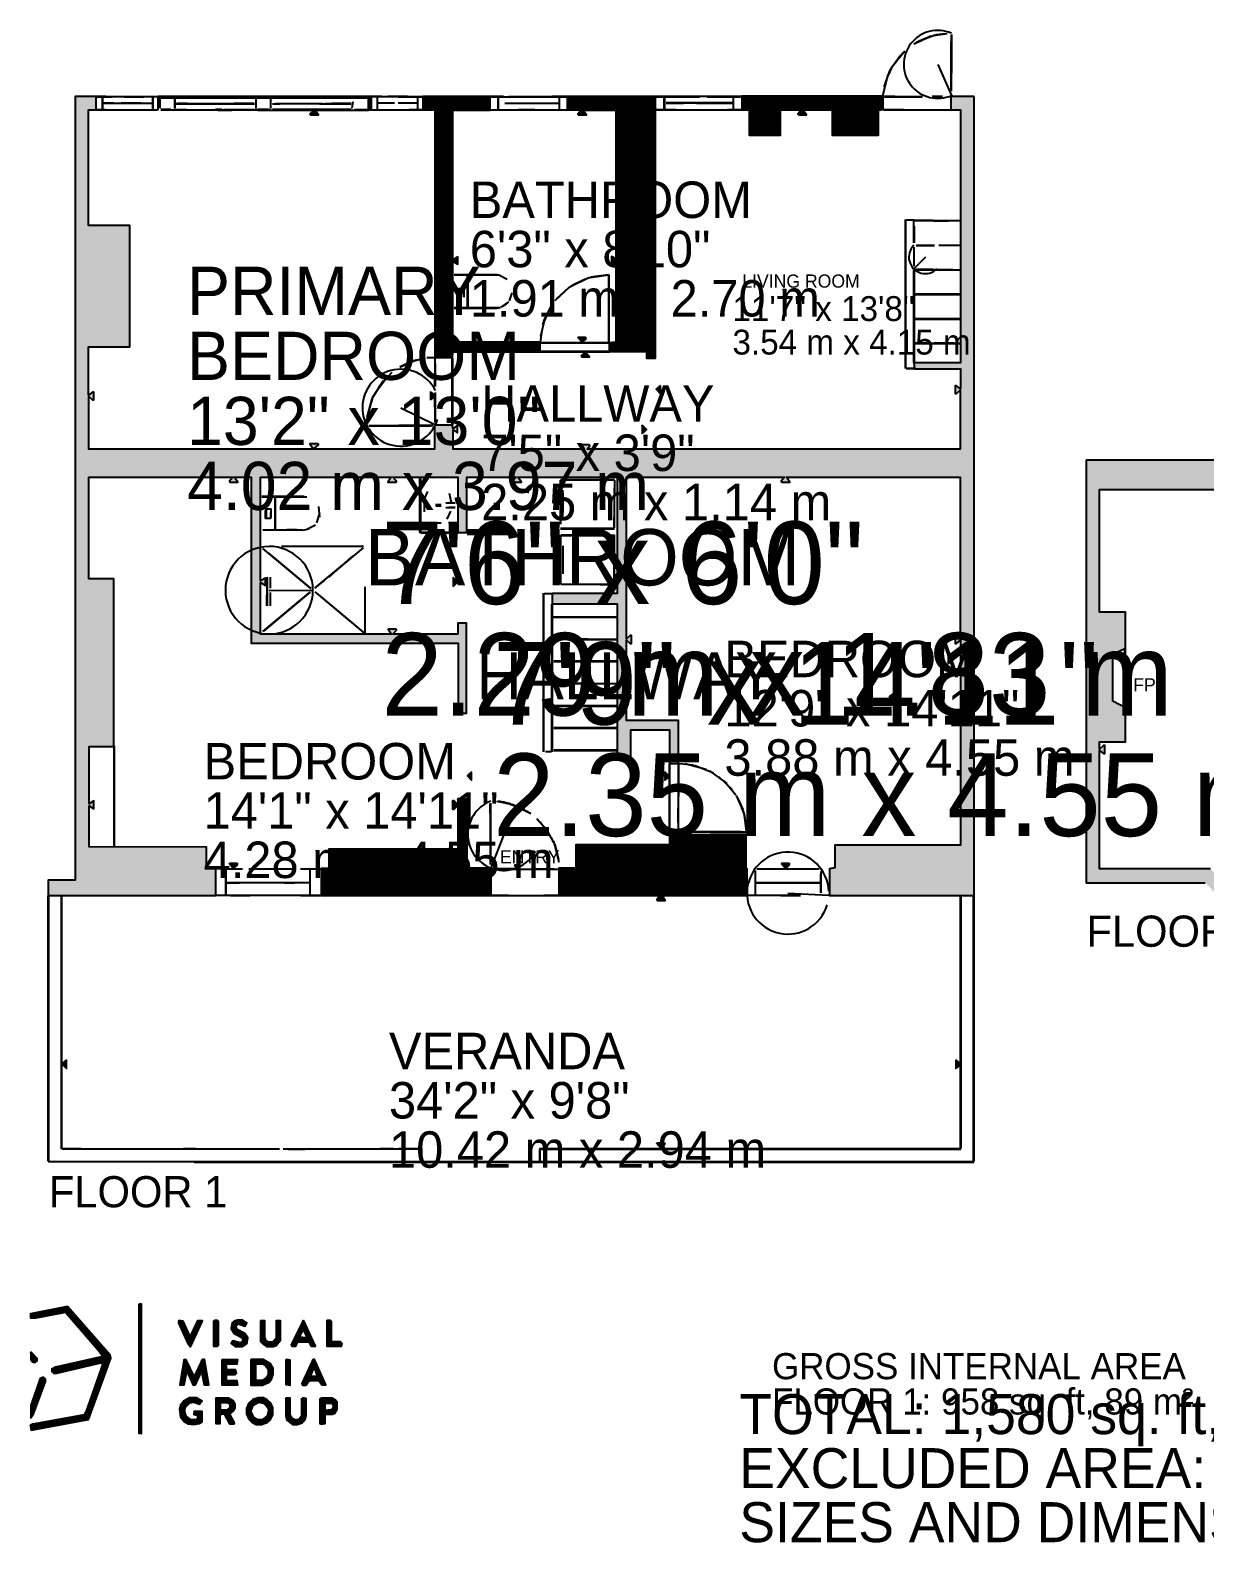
# Model space of a CAD drawing. Header units: feet. Extents: x 5 to 177, y -7 to 101.
# Drawn here: x 5.2 to 88.8, y -6.8 to 101.4 of the extents above; entities that cross this region are included whole.
import ezdxf

# ---------------------------------------------------------------- set-up
doc = ezdxf.new("R2010")
doc.units = ezdxf.units.FT
doc.header["$MEASUREMENT"] = 0
for name, color, linetype in [('A-ANNO', 2, 'CONTINUOUS'), ('A-COLS', 3, 'CONTINUOUS'), ('A-DIMS', 2, 'CONTINUOUS'), ('A-DOOR', 1, 'CONTINUOUS'), ('A-FIXT', 5, 'CONTINUOUS'), ('A-GLAZ', 4, 'CONTINUOUS'), ('A-HATCH', 251, 'CONTINUOUS'), ('A-WALL', 7, 'CONTINUOUS')]:
    doc.layers.add(name, color=color, linetype=linetype)

msp = doc.modelspace()

# ---------------------------------------------------------------- hatches: boundary and pattern name
at = {"layer": 'A-HATCH'}
h = msp.add_hatch(dxfattribs=at)
h.set_pattern_fill('SOLID', color=251)
h.paths.add_polyline_path([(72.425, 96.6875), (70.7625, 96.6875), (70.7625, 95.725), (71.45, 95.725), (71.45, 77.7125), (68.125, 77.7125), (68.175, 77.2875), (71.45, 77.2875), (71.45, 75.85), (71.175, 76.075), (71.075, 76.075), (71.075, 75.525), (71.175, 75.525), (71.4375, 75.75), (71.4375, 71.55), (44.85, 71.55), (45.05, 71.8), (45, 71.8625), (44.45, 71.8625), (44.65, 71.55), (35.3125, 71.55), (35.3125, 72.925), (35.625, 72.725), (35.625, 73.275), (35.325, 73.025), (35.25, 73.2625), (33.9875, 73.2625), (33.9875, 71.55), (25.45, 71.55), (25.425, 71.6), (25.725, 71.875), (25.675, 71.9375), (25.1, 71.9375), (25.375, 71.55), (9.3625, 71.55), (9.3625, 75.3), (9.625, 75.075), (9.725, 75.075), (9.725, 75.625), (9.625, 75.625), (9.35, 75.4), (9.35, 78.8375), (12.275, 78.8375), (12.275, 87.5), (9.35, 87.5), (9.35, 95.725), (9.875, 95.725), (9.875, 96.675), (8.4, 96.675), (8.4, 40.85), (6.475, 40.85), (6.475, 39.775), (18.4, 39.775), (18.4, 41.7), (17.75, 41.7), (17.75, 43.2), (9.375, 43.2375), (9.375, 46.15), (9.725, 45.95), (9.725, 46.5), (9.375, 46.3), (9.375, 50.375), (11.15, 50.375), (11.15, 62.325), (9.3625, 62.325), (9.3625, 69.575), (19.625, 69.575), (19.375, 69.275), (19.425, 69.2125), (19.975, 69.2125), (19.725, 69.575), (20.9375, 69.575), (20.9375, 57.7375), (35.6625, 57.7375), (35.6625, 52.7625), (36.275, 52.7625), (36.275, 59.1625), (35.6375, 59.1625), (35.6375, 58.375), (31.025, 58.375), (31.275, 58.675), (31.225, 58.7375), (30.675, 58.7375), (30.925, 58.3875), (21.6, 58.3875), (21.6, 62.05), (21.95, 61.85), (21.95, 62.375), (21.6, 62.175), (21.6, 69.5625), (30.9, 69.5625), (30.65, 69.2125), (31.225, 69.2125), (31.275, 69.275), (31.025, 69.575), (35.6375, 69.575), (35.6375, 65.6125), (36.2875, 65.6125), (36.2875, 69.575), (39.8, 69.575), (39.55, 69.275), (39.6, 69.2125), (40.175, 69.2125), (39.925, 69.575), (46.9875, 69.575), (46.9875, 61.2875), (42.375, 61.2875), (42.375, 60.5375), (47, 60.5375), (47, 49.6375), (47.9625, 49.6375), (47.9625, 51.575), (50.725, 51.575), (50.725, 49.1625), (51.375, 49.1625), (51.375, 52.225), (47.65, 52.225), (47.65, 57.95), (47.925, 57.725), (48.025, 57.725), (48.025, 58.275), (47.925, 58.275), (47.6625, 58.05), (47.6625, 69.575), (58.925, 69.575), (58.675, 69.275), (58.725, 69.2125), (59.3, 69.2125), (59.05, 69.575), (71.4375, 69.575), (71.4375, 58.05), (71.175, 58.275), (71.075, 58.275), (71.075, 57.725), (71.175, 57.725), (71.45, 57.95), (71.45, 43.3625), (62.5, 43.3625), (62.5, 41.725), (62.1125, 41.675), (62.1125, 39.7625), (72.425, 39.7625)])
h = msp.add_hatch(dxfattribs=at)
h.set_pattern_fill('SOLID', color=251)
h.paths.add_polyline_path([(14.275, 96.6875), (14.325, 96.5875), (29.2625, 96.5875), (29.2625, 95.7375), (29.5, 95.7375), (29.5, 96.6875)])
h = msp.add_hatch(dxfattribs=at)
h.set_pattern_fill('SOLID', color=251)
h.paths.add_polyline_path([(33.15, 96.6875), (33.15, 95.725), (34, 95.725), (34, 78.0875), (35.25, 78.0875), (35.325, 78.5), (41.5, 78.5), (41.5, 79.175), (35.3, 79.175), (35.3, 84.925), (35.65, 84.725), (35.65, 85.25), (35.3, 85.05), (35.3, 95.7125), (37.95, 95.7125), (37.95, 96.6875)])
h = msp.add_hatch(dxfattribs=at)
h.set_pattern_fill('SOLID', color=251)
h.paths.add_polyline_path([(43.425, 96.6875), (43.425, 95.7375), (44.45, 95.7375), (44.2, 95.425), (44.25, 95.3625), (44.8, 95.3625), (44.55, 95.7125), (46.9, 95.7125), (46.9, 85.125), (46.6, 85.275), (46.6, 84.725), (46.9, 84.875), (46.9, 79.175), (46.425, 79.125), (46.425, 78.5125), (49.0875, 78.5125), (49.0875, 78.0375), (49.725, 78.0375), (49.725, 96.6875)])
h = msp.add_hatch(dxfattribs=at)
h.set_pattern_fill('SOLID', color=251)
h.paths.add_polyline_path([(66.025, 96.7), (55.875, 96.7), (55.875, 95.725), (56.4, 95.725), (56.4, 93.9375), (58.6375, 93.9375), (58.6375, 95.725), (60.125, 95.725), (59.875, 95.425), (59.925, 95.3625), (60.475, 95.3625), (60.225, 95.725), (62.3125, 95.725), (62.3125, 93.9375), (65.6, 93.9375), (65.6, 95.7), (65.9375, 95.75), (65.9375, 96.575)])
h = msp.add_hatch(dxfattribs=at)
h.set_pattern_fill('SOLID', color=251)
h.paths.add_polyline_path([(25.1, 95.425), (25.15, 95.3625), (25.725, 95.3625), (25.475, 95.675), (25.475, 95.775), (25.325, 95.75), (25.375, 95.675)])
h = msp.add_hatch(dxfattribs=at)
h.set_pattern_fill('SOLID', color=251)
h.paths.add_polyline_path([(44.2, 79.5125), (44.5, 79.175), (44.8, 79.45), (44.75, 79.5125)])
h = msp.add_hatch(dxfattribs=at)
h.set_pattern_fill('SOLID', color=251)
h.paths.add_polyline_path([(44.425, 78.2), (44.475, 78.1375), (45.05, 78.1375), (44.75, 78.475)])
h = msp.add_hatch(dxfattribs=at)
h.set_pattern_fill('SOLID', color=251)
h.paths.add_polyline_path([(50.075, 76.1), (49.775, 75.825), (50.075, 75.5)])
h = msp.add_hatch(dxfattribs=at)
h.set_pattern_fill('SOLID', color=251)
h.paths.add_polyline_path([(33.7, 75.65), (33.7, 75.075), (34.05, 75.325), (34.05, 75.4)])
h = msp.add_hatch(dxfattribs=at)
h.set_pattern_fill('SOLID', color=251)
h.paths.add_polyline_path([(48.775, 73.275), (48.775, 72.675), (49.075, 72.95)])
h = msp.add_hatch(dxfattribs=at)
h.set_pattern_fill('SOLID', color=251)
h.paths.add_polyline_path([(80.4, 70.775), (80.4, 40.675), (88.875, 40.675), (90.15, 39.3875), (90.775, 39.3875), (90.85, 39.0375), (91.325, 39.0375), (91.325, 39.9875), (90.925, 39.9875), (89.25, 41.6625), (81.35, 41.6625), (81.35, 50.1), (81.625, 49.875), (81.725, 49.875), (81.725, 50.45), (81.625, 50.45), (81.3625, 50.2), (81.3625, 50.7), (83.2, 50.7), (83.2, 53.125), (82.3, 53.6), (82.3, 56.95), (83.2, 57.375), (83.2, 59.9375), (81.35, 59.9375), (81.35, 68.6875), (94.075, 68.6875), (93.825, 68.3375), (94.375, 68.3375), (94.425, 68.4), (94.175, 68.7), (107.2875, 68.7), (107.2875, 67.8625), (107.9375, 67.8625), (107.9375, 69.825), (111.3, 69.825), (111.05, 69.525), (111.1, 69.4625), (111.65, 69.4625), (111.4, 69.825), (115.0875, 69.825), (115.0875, 68.8), (118.225, 68.8), (118.225, 67.0875), (118.8875, 67.0875), (118.8875, 67.4), (124.1625, 67.4), (124.1625, 62.95), (118.8875, 62.95), (118.8875, 63.3), (118.2375, 63.3), (118.2563, 60.9), (118.175, 60.85), (118.2063, 51.0875), (118.875, 51.0875), (118.875, 62.2625), (124.8375, 62.2625), (124.8375, 67.425), (143.3875, 67.425), (143.3875, 41.6625), (134.725, 41.6625), (133, 39.9375), (132.65, 39.9375), (132.65, 38.975), (133.4, 38.975), (135.1, 40.6875), (144.35, 40.6875), (144.35, 68.375), (119.175, 68.375), (119.175, 70.775)])
h = msp.add_hatch(dxfattribs=at)
h.set_pattern_fill('SOLID', color=251)
h.paths.add_polyline_path([(35.325, 62.425), (35.325, 61.8), (35.625, 62.075)])
h = msp.add_hatch(dxfattribs=at)
h.set_pattern_fill('SOLID', color=251)
h.paths.add_polyline_path([(36.625, 48.575), (36.325, 48.3), (36.625, 47.975)])
h = msp.add_hatch(dxfattribs=at)
h.set_pattern_fill('SOLID', color=251)
h.paths.add_polyline_path([(50.4, 48.575), (50.4, 47.975), (50.725, 48.25)])
h = msp.add_hatch(dxfattribs=at)
h.set_pattern_fill('SOLID', color=251)
h.paths.add_polyline_path([(36.3, 46.65), (35.6375, 46.65), (35.6375, 46.25), (35.375, 46.5), (35.275, 46.5), (35.275, 45.925), (35.375, 45.925), (35.6375, 46.175), (35.6375, 43.075), (26.45, 43.075), (26.45, 41.7), (25.9, 41.7), (25.9, 39.775), (38.0125, 39.775), (38.0125, 41.7125), (36.3, 41.7125)])
h = msp.add_hatch(dxfattribs=at)
h.set_pattern_fill('SOLID', color=251)
h.paths.add_polyline_path([(56.175, 44.0875), (51.4, 44.0875), (51.325, 44.325), (50.7125, 44.325), (50.7125, 43.375), (44.05, 43.375), (44.05, 41.7125), (42.8375, 41.7125), (42.8375, 39.775), (50.05, 39.775), (49.825, 39.475), (49.875, 39.4125), (50.425, 39.4125), (50.2, 39.7625), (56.25, 39.7625), (56.25, 41.675), (56.175, 41.725)])
h = msp.add_hatch(dxfattribs=at)
h.set_pattern_fill('SOLID', color=251)
h.paths.add_polyline_path([(19.375, 42.0375), (19.675, 41.7), (19.975, 41.975), (19.925, 42.0375)])
h = msp.add_hatch(dxfattribs=at)
h.set_pattern_fill('SOLID', color=251)
h.paths.add_polyline_path([(39.675, 41.9375), (39.875, 41.7), (40.075, 41.875), (40.025, 41.9375)])
h = msp.add_hatch(dxfattribs=at)
h.set_pattern_fill('SOLID', color=251)
h.paths.add_polyline_path([(58.7, 42.0375), (59, 41.7), (59.3, 41.975), (59.25, 42.0375)])
h = msp.add_hatch(dxfattribs=at)
h.set_pattern_fill('SOLID', color=251)
h.paths.add_polyline_path([(7.775, 28.05), (7.45, 27.775), (7.775, 27.45)])
h = msp.add_hatch(dxfattribs=at)
h.set_pattern_fill('SOLID', color=251)
h.paths.add_polyline_path([(71.125, 28.05), (71.125, 27.45), (71.5, 27.725)])
h = msp.add_hatch(dxfattribs=at)
h.set_pattern_fill('SOLID', color=251)
h.paths.add_polyline_path([(49.825, 22.1125), (50.125, 21.775), (50.425, 22.05), (50.375, 22.1125)])
h = msp.add_hatch(dxfattribs=at)
h.set_pattern_fill('SOLID', color=251)
h.paths.add_polyline_path([(7.85, 10.5), (5.2, 9.975), (5.2, 9.675), (5.6, 9.675), (7.7, 10.075), (10.1, 7.3), (10.35, 6.925), (7, 6.175), (6.725, 6.025), (6.725, 5.85), (6.85, 5.75), (7.075, 5.75), (10.225, 6.475), (10.35, 6.375), (9.175, 3.025), (9.025, 2.775), (5.375, 2.1), (5.2, 2.025), (5.25, 1.675), (9.35, 2.45), (10.925, 6.8), (10.875, 7.025)])
h = msp.add_hatch(dxfattribs=at)
h.set_pattern_fill('SOLID', color=251)
h.paths.add_polyline_path([(13, 10.675), (12.925, 10.625), (12.925, 1.475), (13.125, 1.45), (13.125, 10.65)])
h = msp.add_hatch(dxfattribs=at)
h.set_pattern_fill('SOLID', color=251)
h.paths.add_polyline_path([(15.775, 9.5), (15.75, 9.325), (16.4, 7.9), (16.6, 7.625), (17.45, 9.4625), (17.1, 9.4625), (16.575, 8.35), (16.075, 9.45)])
h = msp.add_hatch(dxfattribs=at)
h.set_pattern_fill('SOLID', color=251)
h.paths.add_polyline_path([(18.325, 9.5), (18.25, 9.45), (18.25, 7.6625), (18.525, 7.6625), (18.6, 7.725), (18.6, 9.425), (18.525, 9.5)])
h = msp.add_hatch(dxfattribs=at)
h.set_pattern_fill('SOLID', color=251)
h.paths.add_polyline_path([(19.95, 9.5125), (19.725, 9.45), (19.575, 9.3), (19.5, 8.9), (19.725, 8.575), (20.3, 8.25), (20.325, 8.05), (20.15, 7.9), (19.625, 8.05), (19.5, 7.85), (19.775, 7.6375), (20.275, 7.6375), (20.625, 7.85), (20.7, 8.25), (20.475, 8.575), (19.925, 8.85), (19.825, 9.1), (20.025, 9.25), (20.475, 9.1), (20.625, 9.325), (20.325, 9.5125)])
h = msp.add_hatch(dxfattribs=at)
h.set_pattern_fill('SOLID', color=251)
h.paths.add_polyline_path([(21.6, 9.475), (21.6, 8), (21.775, 7.8), (22.025, 7.6375), (22.5, 7.6375), (22.7, 7.7), (23.025, 8.1), (23.025, 9.4625), (22.7, 9.4625), (22.7, 8.225), (22.45, 7.95), (22.175, 7.95), (21.975, 8.1), (21.9, 8.3), (21.9, 9.475)])
h = msp.add_hatch(dxfattribs=at)
h.set_pattern_fill('SOLID', color=251)
h.paths.add_polyline_path([(24.65, 9.525), (23.775, 7.75), (23.825, 7.6625), (24.1, 7.6625), (24.25, 7.975), (25.025, 7.975), (25.2, 7.675), (25.5, 7.675)])
h.paths.add_polyline_path([(24.625, 8.825), (24.9, 8.325), (24.85, 8.25), (24.375, 8.3)])
h = msp.add_hatch(dxfattribs=at)
h.set_pattern_fill('SOLID', color=251)
h.paths.add_polyline_path([(26.325, 9.4875), (26.325, 7.675), (27.35, 7.675), (27.4, 7.85), (27.3, 7.9625), (26.65, 7.9625), (26.65, 9.425), (26.575, 9.4875)])
h = msp.add_hatch(dxfattribs=at)
h.set_pattern_fill('SOLID', color=251)
h.paths.add_polyline_path([(5.225, 7.25), (5.225, 6.725), (5.35, 6.55), (5.525, 6.5), (5.675, 6.625), (5.675, 6.775)])
h = msp.add_hatch(dxfattribs=at)
h.set_pattern_fill('SOLID', color=251)
h.paths.add_polyline_path([(16.15, 6.725), (15.85, 4.9), (16.15, 4.9), (16.35, 5.875), (16.8, 4.875), (16.95, 4.9), (17.4, 5.85), (17.575, 4.9125), (17.9, 4.9125), (17.6, 6.725), (17.45, 6.725), (16.875, 5.5), (16.3, 6.7)])
h = msp.add_hatch(dxfattribs=at)
h.set_pattern_fill('SOLID', color=251)
h.paths.add_polyline_path([(18.825, 6.7), (18.825, 4.9), (19.975, 4.9), (19.925, 5.1875), (19.1625, 5.1875), (19.1625, 5.65), (19.775, 5.65), (19.875, 5.75), (19.8, 5.975), (19.1625, 5.975), (19.1625, 6.4125), (19.925, 6.4125), (19.975, 6.7)])
h = msp.add_hatch(dxfattribs=at)
h.set_pattern_fill('SOLID', color=251)
h.paths.add_polyline_path([(20.9, 6.7125), (20.9, 4.8875), (21.725, 4.8875), (22.2, 5.1), (22.375, 5.325), (22.4875, 5.675), (22.4875, 6.075), (22.275, 6.425), (21.775, 6.7125)])
h.paths.add_polyline_path([(21.25, 6.4125), (21.75, 6.4125), (21.9, 6.325), (22.125, 6.025), (22.125, 5.6), (22, 5.375), (21.725, 5.2125), (21.25, 5.2125)])
h = msp.add_hatch(dxfattribs=at)
h.set_pattern_fill('SOLID', color=251)
h.paths.add_polyline_path([(23.475, 6.725), (23.4, 6.675), (23.4, 4.925), (23.7, 4.875), (23.7, 6.675)])
h = msp.add_hatch(dxfattribs=at)
h.set_pattern_fill('SOLID', color=251)
h.paths.add_polyline_path([(25.425, 6.75), (25.325, 6.7), (24.525, 4.975), (24.575, 4.8875), (24.85, 4.8875), (25.05, 5.225), (25.75, 5.225), (25.95, 4.9), (26.25, 4.9)])
h.paths.add_polyline_path([(25.375, 6.05), (25.475, 5.975), (25.625, 5.5125), (25.15, 5.5125)])
h = msp.add_hatch(dxfattribs=at)
h.set_pattern_fill('SOLID', color=251)
h.paths.add_polyline_path([(6.125, 5.45), (5.9, 5.35), (5.225, 3.425), (5.225, 2.55), (5.425, 2.85), (6.275, 5.15), (6.275, 5.325)])
h = msp.add_hatch(dxfattribs=at)
h.set_pattern_fill('SOLID', color=251)
h.paths.add_polyline_path([(16.525, 3.975), (16.15, 3.775), (15.9, 3.45), (15.825, 3.175), (15.9, 2.625), (16.15, 2.3), (16.45, 2.125), (16.825, 2.075), (17.225, 2.15), (17.4375, 2.275), (17.4375, 3), (16.875, 3), (16.85, 2.8), (17.075, 2.75), (17.125, 2.525), (16.95, 2.425), (16.65, 2.425), (16.3, 2.675), (16.175, 3.05), (16.25, 3.325), (16.55, 3.625), (16.875, 3.675), (17.25, 3.525), (17.425, 3.75), (17.025, 3.975)])
h = msp.add_hatch(dxfattribs=at)
h.set_pattern_fill('SOLID', color=251)
h.paths.add_polyline_path([(18.4, 3.9625), (18.4, 2.15), (18.725, 2.15), (18.725, 2.8), (19, 2.85), (19.375, 2.1375), (19.725, 2.1375), (19.75, 2.2), (19.4, 2.825), (19.675, 3.075), (19.775, 3.275), (19.775, 3.525), (19.65, 3.775), (19.3, 3.9625)])
h.paths.add_polyline_path([(18.75, 3.65), (19.225, 3.65), (19.4125, 3.55), (19.4125, 3.275), (19.175, 3.1), (18.75, 3.1)])
h = msp.add_hatch(dxfattribs=at)
h.set_pattern_fill('SOLID', color=251)
h.paths.add_polyline_path([(21.425, 3.9875), (21.05, 3.875), (20.75, 3.6), (20.6, 3.225), (20.6, 2.85), (20.75, 2.475), (20.975, 2.25), (21.275, 2.0875), (21.65, 2.0875), (22.075, 2.225), (22.275, 2.4), (22.475, 2.8), (22.475, 3.275), (22.325, 3.6), (22.075, 3.85), (21.8, 3.9875)])
h.paths.add_polyline_path([(21.475, 3.675), (21.875, 3.575), (22.1, 3.325), (22.175, 3.1), (22.075, 2.7), (21.7, 2.425), (21.4, 2.425), (21.15, 2.55), (20.9, 3), (21.075, 3.45)])
h = msp.add_hatch(dxfattribs=at)
h.set_pattern_fill('SOLID', color=251)
h.paths.add_polyline_path([(23.3875, 3.95), (23.3875, 2.675), (23.475, 2.4), (23.875, 2.0875), (24.2, 2.0875), (24.55, 2.2), (24.75, 2.4), (24.85, 2.7), (24.85, 3.925), (24.6, 3.975), (24.5, 3.9), (24.5, 2.675), (24.35, 2.475), (24.1, 2.4), (23.85, 2.5), (23.7, 2.75), (23.7, 3.95)])
h = msp.add_hatch(dxfattribs=at)
h.set_pattern_fill('SOLID', color=251)
h.paths.add_polyline_path([(26.7, 3.9625), (25.925, 3.9625), (25.825, 3.9), (25.825, 2.15), (25.925, 2.1), (26.1875, 2.15), (26.1875, 2.8125), (26.725, 2.8125), (26.875, 2.9), (27.0625, 3.175), (27.0625, 3.65), (26.925, 3.825)])
h.paths.add_polyline_path([(26.2, 3.6125), (26.675, 3.6125), (26.775, 3.425), (26.75, 3.25), (26.625, 3.125), (26.2, 3.075)])

# ---------------------------------------------------------------- linework, layer by layer
at = {"layer": 'A-ANNO', "color": 2}
for p, q in [((67.525, 77.3), (67.525, 87.925)), ((67.55, 77.3), (67.55, 87.925)), ((41.75, 50), (41.75, 61.3)), ((41.775, 50), (41.775, 61.3)), ((42.35, 50), (42.35, 60.525)), ((42.375, 50), (42.375, 60.525)), ((42.4, 50.025), (42.4, 60.5)), ((6.475, 20.85), (6.475, 39.75)), ((6.5, 20.85), (6.5, 39.75)), ((6.525, 20.85), (6.525, 39.725)), ((7.425, 21.725), (7.425, 39.725)), ((7.45, 21.7), (7.45, 39.725)), ((71.45, 21.775), (71.45, 39.725)), ((71.475, 21.775), (71.475, 39.725)), ((71.5, 21.775), (71.5, 39.7)), ((72.375, 20.85), (72.375, 39.7)), ((72.4, 20.85), (72.4, 39.725)), ((72.425, 20.85), (72.425, 39.725)), ((41.45, 21.725), (71.475, 21.725)), ((41.45, 21.7), (71.45, 21.7)), ((41.475, 21.75), (71.5, 21.75)), ((6.475, 20.825), (72.425, 20.825)), ((16.875, 20.8), (72.425, 20.8)), ((16.875, 20.775), (72.4, 20.775))]:
    msp.add_line(p, q, dxfattribs=at)
at = {"layer": 'A-COLS', "color": 3}
for points in [[(20.9, 6.7125), (20.9, 4.8875), (21.725, 4.8875), (22.2, 5.1), (22.375, 5.325), (22.4875, 5.675), (22.4875, 6.075), (22.275, 6.425), (21.775, 6.7125)], [(21.25, 6.4125), (21.75, 6.4125), (21.9, 6.325), (22.125, 6.025), (22.125, 5.6), (22, 5.375), (21.725, 5.2125), (21.25, 5.2125)], [(18.4, 3.9625), (18.4, 2.15), (18.725, 2.15), (18.725, 2.8), (19, 2.85), (19.375, 2.1375), (19.725, 2.1375), (19.75, 2.2), (19.4, 2.825), (19.675, 3.075), (19.775, 3.275), (19.775, 3.525), (19.65, 3.775), (19.3, 3.9625)], [(18.75, 3.65), (19.225, 3.65), (19.4125, 3.55), (19.4125, 3.275), (19.175, 3.1), (18.75, 3.1)], [(21.425, 3.9875), (21.05, 3.875), (20.75, 3.6), (20.6, 3.225), (20.6, 2.85), (20.75, 2.475), (20.975, 2.25), (21.275, 2.0875), (21.65, 2.0875), (22.075, 2.225), (22.275, 2.4), (22.475, 2.8), (22.475, 3.275), (22.325, 3.6), (22.075, 3.85), (21.8, 3.9875)], [(21.475, 3.675), (21.875, 3.575), (22.1, 3.325), (22.175, 3.1), (22.075, 2.7), (21.7, 2.425), (21.4, 2.425), (21.15, 2.55), (20.9, 3), (21.075, 3.45)]]:
    msp.add_lwpolyline(points, close=True, dxfattribs=at)
at = {"layer": 'A-DOOR', "color": 1}
for p, q in [((69.8286, 98.9681), (70.8, 96.75)), ((68.9481, 85.2394), (68.125, 84.4)), ((31.5933, 74.5133), (34.05, 73.3)), ((22.2076, 61.5125), (25.325, 61.5)), ((38.9148, 44.1099), (38, 41.725)), ((59.1617, 39.9386), (62.0762, 39.7985))]:
    msp.add_line(p, q, dxfattribs=at)
for centre, radius, start, end in [((69.8286, 98.9681), 2.4215, 66.348846, 294.298553), ((68.9481, 85.2394), 1.1756, 134.439682, 314.69873), ((31.5933, 74.5133), 2.74, 26.283831, 342.07373), ((22.2076, 61.5125), 3.1174, 0.229741, 359.76651), ((38.9148, 44.1099), 2.5543, 110.986778, 332.23053), ((59.1617, 39.9386), 2.9179, 2.752309, 343.078186)]:
    msp.add_arc(centre, radius, start, end, dxfattribs=at)
at = {"layer": 'A-FIXT', "color": 5}
for p, q in [((68.125, 100.425), (68.725, 100.7)), ((68.35, 100.575), (69.3, 100.975)), ((69.25, 100.975), (70.5, 101.175)), ((69.725, 101.1), (70.375, 101.175)), ((66.5, 98.675), (67.35, 99.8)), ((66.55, 98.775), (67.175, 99.625)), ((67.1, 99.45), (67.475, 99.925)), ((66.025, 97.375), (66.475, 98.625)), ((66.375, 98.3), (66.6, 98.85)), ((9.85, 96.7), (10.575, 96.7)), ((9.9, 96.65), (10.975, 96.65)), ((10.325, 95.775), (10.325, 96.625)), ((10.35, 95.775), (10.35, 96.625)), ((11.875, 96.65), (13.275, 96.65)), ((13.925, 95.775), (13.925, 96.7)), ((13.95, 95.775), (13.95, 96.7)), ((14.2875, 96.7), (14.2875, 95.7)), ((14.3, 96.7), (14.3, 96)), ((14.325, 96.55), (14.325, 96.05)), ((14.375, 95.85), (14.375, 96.55)), ((14.4125, 95.85), (14.4125, 96.55)), ((14.4125, 96.55), (14.4125, 95.85)), ((15.4875, 95.825), (15.4875, 96.55)), ((15.5125, 95.825), (15.5125, 96.55)), ((21.2875, 95.825), (21.2875, 96.55)), ((22.325, 95.825), (22.325, 96.55)), ((29.5, 96.7), (30.225, 96.7)), ((29.9, 96.675), (29.9, 95.725)), ((30.175, 96.675), (30.9, 96.675)), ((30.65, 96.7), (32.05, 96.7)), ((31.4, 96.65), (32.35, 96.65)), ((32.35, 96.675), (33.1, 96.675)), ((32.375, 96.65), (33.1, 96.65)), ((32.775, 96.625), (32.775, 95.775)), ((37.95, 96.7), (38.9, 96.7)), ((38.5125, 96.675), (38.5125, 95.725)), ((38.5125, 95.75), (38.5125, 96.675)), ((42.375, 96.7), (43.425, 96.7)), ((42.8875, 95.725), (42.8875, 96.625)), ((49.775, 96.65), (50.875, 96.65)), ((50.35, 95.775), (50.35, 96.625)), ((50.375, 95.775), (50.375, 96.625)), ((50.4, 95.775), (50.4, 96.625)), ((53.4, 96.6625), (54.8, 96.6625)), ((54.375, 96.6625), (55.775, 96.6625)), ((55.2625, 96.65), (55.2625, 95.775)), ((66.05, 96.7), (66.775, 96.7)), ((66.05, 96.65), (66.5, 96.65)), ((69.425, 96.7), (70.175, 96.7)), ((69.6, 96.675), (70.025, 96.675)), ((9.9, 95.75), (10.55, 95.75)), ((10.325, 96.225), (11.15, 96.225)), ((11.675, 96.225), (13.075, 96.225)), ((13.075, 95.7375), (14, 95.7375)), ((14.5, 95.775), (15.2, 95.775)), ((14.5, 95.7375), (15.4, 95.7375)), ((15.6, 95.7625), (16.325, 95.7625)), ((15.675, 96.2), (16.375, 96.2)), ((18.375, 95.775), (18.825, 95.775)), ((18.55, 95.7125), (19, 95.7125)), ((18.775, 95.7125), (19.55, 95.7125)), ((18.975, 95.7625), (19.425, 95.7625)), ((19.45, 95.7625), (20.85, 95.7625)), ((19.725, 96.2), (20.625, 96.2)), ((20.35, 95.725), (21.175, 95.725)), ((20.65, 96.2), (21.1, 96.2)), ((21.375, 95.775), (22.125, 95.775)), ((21.675, 95.75), (22.25, 95.75)), ((22.45, 96.1625), (22.975, 96.1625)), ((23, 96.175), (23.675, 96.175)), ((24.35, 96.175), (25.75, 96.175)), ((24.55, 95.725), (25.25, 95.725)), ((24.95, 96.175), (26, 96.175)), ((26.175, 96.175), (27.575, 96.175)), ((26.65, 96.2), (27.475, 96.2)), ((27.5, 96.2), (28.05, 96.2)), ((28.125, 95.85), (28.2, 96.3)), ((28.275, 95.75), (29.15, 95.75)), ((28.45, 95.75), (29.225, 95.75)), ((29.875, 96.225), (31.125, 96.225)), ((29.95, 95.7375), (31.35, 95.7375)), ((31.4, 96.225), (32.8, 96.225)), ((32.025, 95.725), (33.15, 95.725)), ((32.175, 95.75), (33.1, 95.75)), ((38, 95.7375), (39.2, 95.7375)), ((39, 96.2125), (39.925, 96.2125)), ((39.475, 96.2), (40.575, 96.2)), ((39.95, 95.75), (41.125, 95.75)), ((41.425, 95.725), (42.825, 95.725)), ((42.7, 95.7375), (43.425, 95.7375)), ((49.775, 95.75), (51.175, 95.75)), ((50.475, 96.2), (51.725, 96.2)), ((52.65, 96.2), (54.025, 96.2)), ((54.05, 96.2), (55.275, 96.2)), ((54.85, 95.75), (55.825, 95.75)), ((65.95, 95.75), (66.775, 95.75)), ((66.8, 95.75), (67.425, 95.75)), ((69, 95.725), (69.85, 95.725)), ((69.875, 95.725), (70.825, 95.725)), ((67.575, 87.9), (68.175, 87.9)), ((68.125, 87.8625), (69.5, 87.8625)), ((69.525, 87.825), (70.6, 87.825)), ((70.95, 87.85), (71.425, 87.85)), ((68.125, 86.75), (68.125, 87.475)), ((68.1625, 86.275), (68.1625, 87.45)), ((68.15, 84.6), (68.15, 85.95)), ((68.3, 86.075), (69.6, 86.075)), ((68.325, 86.1), (69.575, 86.1)), ((70.425, 86.0875), (70.975, 86.0875)), ((71, 86.1), (71.425, 86.1)), ((38.625, 83.95), (39.15, 83.675)), ((43.7, 83.175), (44.575, 83.625)), ((43.8, 83.25), (44.725, 83.7)), ((44.925, 83.775), (46.375, 83.975)), ((45.1, 83.825), (46.375, 84)), ((68.275, 84.375), (69.475, 84.375)), ((69.5, 84.35), (70.725, 84.35)), ((35.7375, 83.05), (35.7375, 82.375)), ((35.7625, 83.05), (35.7625, 82.375)), ((36.05, 83.05), (36.05, 82.375)), ((36.075, 83.05), (36.075, 82.375)), ((39.325, 82.125), (39.525, 82.7)), ((42.575, 82.15), (43.65, 83.15)), ((42.7, 82.3), (43.55, 83.075)), ((38.725, 81.675), (39.275, 82.05)), ((38.825, 81.7), (39.2, 81.975)), ((41.775, 80.675), (42.325, 81.8)), ((41.55, 79.6), (41.875, 80.925)), ((41.7, 80.425), (41.9, 80.85)), ((41.525, 79.175), (41.65, 80)), ((68.25, 79.125), (69.05, 79.125)), ((69.575, 79.125), (70.975, 79.125)), ((31.525, 77.4), (32.725, 77.95)), ((32.075, 77.725), (33.325, 78.075)), ((33.45, 78.1), (33.95, 78.1)), ((34.025, 77.075), (34.025, 78.075)), ((30.025, 76.025), (30.975, 77.05)), ((31.55, 77.45), (32.525, 77.9)), ((34.05, 77.225), (34.05, 77.65)), ((34.05, 76.025), (34.05, 77.2)), ((67.575, 77.3375), (68.1, 77.3375)), ((67.575, 77.3125), (68.15, 77.3125)), ((29.575, 75.225), (30.35, 76.45)), ((29.75, 75.575), (30.625, 76.725)), ((34, 76.1), (34, 76.525)), ((29.2, 73.85), (29.55, 75.15)), ((29.5, 74.875), (29.625, 75.325)), ((34, 74.525), (34, 75.225)), ((34, 74.5), (34, 73.475)), ((46.8, 69.35), (46.8, 68.175)), ((33.3, 68.075), (33.5, 68.55)), ((35.025, 68.425), (35.175, 67.75)), ((42.9875, 67.175), (42.9875, 68.65)), ((43.15, 67.05), (43.15, 68.45)), ((21.925, 67.3), (22.325, 67.3)), ((21.925, 67.2), (21.925, 66.625)), ((21.9625, 67.325), (21.9625, 66.625)), ((21.9875, 67.325), (21.9875, 66.625)), ((22.325, 67.325), (22.325, 66.675)), ((25.725, 67.475), (25.8, 66.725)), ((33.275, 67.1), (33.275, 68.075)), ((34.05, 67.625), (34.45, 67.625)), ((34.05, 67.5625), (34.45, 67.5625)), ((34.075, 67.5125), (34.45, 67.5125)), ((34.8, 67.725), (35.275, 67.775)), ((34.8, 67.725), (35.45, 67.725)), ((34.8, 67.4), (35.45, 67.4)), ((34.875, 66.575), (35.15, 67.15)), ((35, 67.425), (35.45, 67.425)), ((21.925, 66.65), (22.325, 66.65)), ((22.3, 67.025), (22.3, 66.625)), ((24.85, 65.825), (25.5, 66.175)), ((25.6, 66.3), (25.825, 67.025)), ((34, 66.3), (34.45, 66.3)), ((46.775, 65.95), (46.775, 66.7)), ((22.725, 65.8125), (23.425, 65.8125)), ((23.475, 65.825), (24.175, 65.825)), ((24.6, 65.8), (25.05, 65.875)), ((43, 65.45), (44.35, 65.45)), ((22.075, 61.175), (22.075, 62.45)), ((22.3, 61.65), (22.3, 62.45)), ((25.45, 61.65), (26.15, 62.2)), ((43, 61.95), (44.25, 61.95)), ((43.9, 61.9375), (44.6, 61.9375)), ((45.775, 61.925), (46.75, 61.925)), ((22.05, 60.4), (22.05, 61.15)), ((22.3, 60.4), (22.3, 61.35)), ((41.8, 61.2875), (42.375, 61.2875)), ((46, 58.025), (46.925, 58.025)), ((45.775, 56.425), (46.925, 56.425)), ((41.9, 50.0125), (42.325, 50.0125)), ((51.4, 49.175), (52.425, 49.075)), ((52.5, 49.05), (53.85, 48.5)), ((54.225, 48.25), (55.175, 47.325)), ((54.6, 47.95), (55.45, 46.925)), ((51.375, 46.025), (51.375, 46.725)), ((55.475, 46.9), (56, 45.725)), ((55.6, 46.675), (55.95, 45.9)), ((37.95, 45.6), (37.95, 46.325)), ((38.4, 46.475), (39.575, 46.25)), ((38.525, 46.5), (39.4, 46.325)), ((39.55, 46.275), (40.85, 45.6)), ((39.8, 46.175), (40.825, 45.625)), ((51.35, 44.975), (51.35, 46)), ((55.775, 46.2), (56.075, 45.475)), ((56.025, 45.65), (56.175, 44.325)), ((41.275, 45.25), (42.075, 44.325)), ((41.925, 44.55), (42.6, 43.275)), ((56.075, 45.45), (56.2, 44.325)), ((42.6, 43.25), (42.825, 42.325)), ((18.9, 41.675), (20.3, 41.675)), ((20.75, 41.675), (22.075, 41.675)), ((22.1, 41.675), (23.5, 41.675)), ((23.525, 41.675), (24.025, 41.675)), ((24.45, 41.675), (25, 41.675)), ((25.025, 41.675), (25.875, 41.675)), ((41.075, 41.675), (42.475, 41.675)), ((61.5125, 39.95), (61.5125, 41.3)), ((19.175, 40.675), (20.1, 40.675)), ((23.3, 40.675), (24, 40.675)), ((19.45, 39.775), (20.85, 39.775)), ((24.475, 39.775), (25.875, 39.775)), ((38.025, 39.8), (39.25, 39.8)), ((41.775, 39.8), (42.825, 39.8)), ((56.35, 39.8), (57.1, 39.8)), ((57.125, 39.7875), (58.525, 39.7875)), ((58.65, 39.775), (60.05, 39.775)), ((59, 39.8), (59.875, 39.8)), ((7.475, 21.7375), (8.825, 21.7375)), ((11.875, 21.725), (12.675, 21.725)), ((14.55, 21.725), (15.525, 21.725)), ((16.1, 21.75), (16.95, 21.75)), ((17.9, 21.725), (18.975, 21.725)), ((23.575, 21.7), (24.775, 21.7)), ((30.125, 21.75), (31.05, 21.75)), ((31.55, 21.725), (32.65, 21.725)), ((33.0375, 21.75), (33.0375, 20.85)), ((33.075, 20.85), (33.075, 21.75)), ((41.4625, 21.675), (41.4625, 20.85)), ((41.4875, 21.675), (41.4875, 20.85))]:
    msp.add_line(p, q, dxfattribs=at)
at = {"layer": 'A-GLAZ', "color": 4}
for p, q in [((68.275, 100.525), (69.7, 101.1)), ((70.8, 97.05), (70.8, 101.075)), ((70.825, 98.35), (70.825, 101.1)), ((70.775, 97.1), (70.775, 100.6)), ((65.925, 96.75), (66.3, 98.25)), ((9.9, 96.675), (14.25, 96.675)), ((29.55, 96.675), (33.15, 96.675)), ((38, 96.65), (43.375, 96.65)), ((39.275, 96.6875), (42.075, 96.6875)), ((40.675, 96.6875), (43.375, 96.6875)), ((49.725, 96.7), (55.875, 96.7)), ((50.025, 96.6625), (52.85, 96.6625)), ((66.05, 96.6625), (68.7, 96.6625)), ((66.8, 96.6875), (68.75, 96.6875)), ((9.85, 95.7375), (11.975, 95.7375)), ((10.325, 96.2), (13.95, 96.2)), ((11.975, 95.7375), (14.25, 95.7375)), ((14.5, 95.725), (16.15, 95.725)), ((15.475, 96.175), (21.175, 96.175)), ((15.475, 96.15), (21.175, 96.15)), ((15.6, 95.7375), (18.075, 95.7375)), ((15.6, 95.7375), (17.75, 95.7375)), ((16.35, 95.7375), (22.05, 95.7375)), ((19.35, 95.75), (21.175, 95.75)), ((21.375, 95.7125), (23.8, 95.7125)), ((22.45, 95.775), (28.05, 95.775)), ((22.45, 95.75), (25.3, 95.75)), ((22.65, 96.175), (24.75, 96.175)), ((22.7, 95.7125), (25.3, 95.7125)), ((23.45, 96.175), (25.55, 96.175)), ((25.55, 95.7), (29.275, 95.7)), ((25.75, 95.7375), (28.05, 95.7375)), ((25.825, 96.1625), (28.05, 96.1625)), ((29.55, 95.7375), (32, 95.7375)), ((37.95, 95.7375), (39.925, 95.7375)), ((39.725, 95.7375), (42.55, 95.7375)), ((40.425, 96.2125), (42.9, 96.2125)), ((49.775, 95.725), (55.875, 95.725)), ((50.475, 96.25), (55.275, 96.25)), ((50.475, 96.225), (55.275, 96.225)), ((66.025, 95.7375), (68.85, 95.7375)), ((67.575, 95.7375), (70.4, 95.7375)), ((68.125, 87.8375), (70.925, 87.8375)), ((68.1375, 86.25), (68.1375, 87.925)), ((69.9, 86.0875), (71.425, 86.0875)), ((35.375, 84), (38.45, 84)), ((35.375, 83.975), (38.625, 83.975)), ((36.325, 81.675), (36.325, 83.925)), ((36.35, 81.6), (36.35, 83.95)), ((36.375, 81.675), (36.375, 83.95)), ((43.575, 83.1), (45.025, 83.8)), ((46.4, 79.1), (46.4, 84)), ((46.425, 79.175), (46.425, 83.975)), ((68.125, 77.725), (68.125, 84.275)), ((68.15, 77.725), (68.15, 84.3)), ((68.175, 77.75), (68.175, 84.275)), ((68.25, 84.3625), (70.9, 84.3625)), ((68.25, 84.325), (71.375, 84.325)), ((68.25, 82.625), (71.375, 82.625)), ((68.25, 82.6), (71.375, 82.6)), ((68.25, 82.575), (71.375, 82.575)), ((35.375, 81.65), (38.675, 81.65)), ((35.375, 81.625), (38.6, 81.625)), ((35.375, 81.6), (38.425, 81.6)), ((41.725, 80.5), (42.425, 81.95)), ((68.25, 80.875), (71.375, 80.875)), ((68.25, 80.85), (71.375, 80.85)), ((68.25, 80.825), (71.375, 80.825)), ((41.575, 79.15), (46.45, 79.15)), ((41.575, 79.125), (46.4, 79.125)), ((68.25, 79.1), (71.375, 79.1)), ((68.25, 79.075), (71.375, 79.075)), ((34, 78.125), (34, 76.05)), ((35.25, 73.3), (35.25, 78.05)), ((35.275, 73.275), (35.275, 78.075)), ((35.3, 73.275), (35.3, 78.075)), ((41.525, 78.5), (46.45, 78.5)), ((41.575, 78.55), (46.4, 78.55)), ((41.575, 78.525), (46.4, 78.525)), ((29.175, 73.6), (29.55, 75.125)), ((34.025, 75.6), (34.025, 73.45)), ((34.0375, 73.45), (34.0375, 75.25)), ((29.3, 73.25), (33.875, 73.25)), ((29.325, 73.225), (33.675, 73.225)), ((31.45, 73.275), (33.825, 73.275)), ((32.95, 65.65), (32.95, 69.525)), ((32.975, 65.6), (32.975, 69.525)), ((33, 65.6), (33, 69.525)), ((42.95, 69.4), (46.8, 69.4)), ((42.95, 69.375), (46.8, 69.375)), ((42.95, 66.675), (42.95, 69.35)), ((21.675, 68.2), (24.7, 68.2)), ((22.65, 65.8), (22.65, 68.2)), ((42.95, 68.35), (42.95, 66.225)), ((43.125, 66.675), (43.125, 68.65)), ((46.7875, 68.775), (46.7875, 65.95)), ((21.675, 68.175), (24.9, 68.175)), ((22.625, 65.8), (22.625, 68.15)), ((21.75, 65.8125), (24.575, 65.8125)), ((32.95, 65.625), (35.625, 65.625)), ((33.025, 65.65), (35.625, 65.65)), ((33.025, 65.6), (35.675, 65.6)), ((42.95, 65.925), (46.8, 65.925)), ((42.95, 65.9), (46.8, 65.9)), ((42.95, 65.875), (46.8, 65.875)), ((42.95, 61.925), (42.95, 65.45)), ((42.975, 61.925), (42.975, 65.45)), ((43, 65.425), (45.875, 65.425)), ((43, 65.4), (46.75, 65.4)), ((44.475, 65.4375), (46.8, 65.4375)), ((46.775, 61.925), (46.775, 65.45)), ((46.8, 61.925), (46.8, 65.45)), ((21.725, 64.475), (25.15, 61.625)), ((22.15, 64.15), (25.175, 61.625)), ((23.075, 64.65), (28.925, 64.65)), ((26.45, 62.45), (28.2, 63.95)), ((27.2, 63.075), (28.925, 64.525)), ((42.925, 62.7), (42.925, 64.675)), ((43.15, 62.675), (43.15, 64.675)), ((25.475, 61.675), (27.45, 63.325)), ((22.0625, 62.425), (22.0625, 60.4)), ((29.05, 58.425), (29.05, 61.75)), ((44.2, 61.9375), (46.8, 61.9375)), ((21.75, 58.575), (25.05, 61.325)), ((21.825, 58.6), (25.15, 61.375)), ((25.45, 61.4), (28.95, 58.475)), ((25.675, 61.225), (29.025, 58.425)), ((42.425, 59.625), (46.975, 59.625)), ((42.425, 59.6), (46.975, 59.6)), ((42.475, 58.0375), (44.875, 58.0375)), ((42.475, 58.0375), (44.55, 58.0375)), ((43.15, 58.025), (46.925, 58.025)), ((44.575, 58), (46.925, 58)), ((42.475, 56.475), (46.925, 56.475)), ((42.475, 56.45), (46.925, 56.45)), ((42.475, 56.425), (45.75, 56.425)), ((83.15, 54.225), (83.15, 57.325)), ((83.175, 53.175), (83.175, 57.35)), ((83.2, 53.175), (83.2, 57.35)), ((42.475, 54.8875), (45.025, 54.8875)), ((42.85, 54.875), (46.925, 54.875)), ((44.275, 54.8625), (46.925, 54.8625)), ((42.475, 53.3), (46.925, 53.3)), ((42.475, 53.275), (46.925, 53.275)), ((42.475, 53.25), (46.925, 53.25)), ((42.475, 51.725), (46.925, 51.725)), ((42.475, 51.7), (46.925, 51.7)), ((42.475, 51.675), (46.925, 51.675)), ((11.175, 43.25), (11.175, 50.425)), ((11.2, 43.25), (11.2, 50.425)), ((42.475, 50.15), (46.925, 50.15)), ((42.475, 50.125), (46.925, 50.125)), ((42.475, 50.1), (46.925, 50.1)), ((50.725, 44.325), (50.725, 49.15)), ((50.75, 44.35), (50.75, 49.125)), ((51.3625, 49.15), (51.3625, 46.825)), ((51.3625, 47.05), (51.3625, 49.15)), ((51.825, 49.175), (53.325, 48.775)), ((51.35, 48.475), (51.35, 44.35)), ((53.575, 48.65), (54.8, 47.75)), ((51.3375, 46.6), (51.3375, 44.35)), ((37.975, 41.975), (37.975, 46.325)), ((38, 42.025), (38, 46.35)), ((38.875, 46.45), (40.4, 45.9)), ((41.525, 45), (42.4, 43.75)), ((42.45, 43.65), (42.85, 42.15)), ((51.35, 44.325), (55.85, 44.325)), ((51.4, 44.3), (56.2, 44.3)), ((53.625, 44.275), (56.175, 44.275)), ((19.125, 39.775), (19.125, 41.675)), ((19.15, 39.775), (19.15, 41.675)), ((25.125, 39.775), (25.125, 41.65)), ((38.075, 41.65), (42.8, 41.65)), ((38.375, 41.6875), (39.9, 41.6875)), ((56.85, 39.8), (56.85, 41.55)), ((56.95, 41.675), (61.375, 41.675)), ((61.5125, 41.475), (61.5125, 39.95)), ((19.125, 40.6875), (21.525, 40.6875)), ((20.45, 40.6875), (23.275, 40.6875)), ((22.85, 40.6875), (25.125, 40.6875)), ((56.85, 40.7), (61.525, 40.7)), ((56.85, 40.675), (61.525, 40.675)), ((18.425, 39.8), (25.875, 39.8)), ((38.025, 39.775), (42.825, 39.775)), ((56.35, 39.7875), (58.975, 39.7875)), ((7.475, 21.725), (11.175, 21.725)), ((9.025, 21.725), (13.275, 21.725)), ((11.275, 21.725), (15.55, 21.725)), ((14.1, 21.725), (18.375, 21.725)), ((15.825, 21.7125), (17.875, 21.7125)), ((17.575, 21.725), (21.85, 21.725)), ((20.425, 21.7125), (22.95, 21.7125)), ((20.775, 21.725), (22.9, 21.725)), ((23.2, 21.725), (27.475, 21.725)), ((23.375, 21.7125), (26.05, 21.7125)), ((24.925, 21.725), (29.2, 21.725)), ((26.775, 21.725), (31.05, 21.725)), ((28.7, 21.7125), (33.075, 21.7125)), ((31.425, 21.7375), (33.075, 21.7375))]:
    msp.add_line(p, q, dxfattribs=at)
at = {"layer": 'A-WALL', "color": 7}
for p, q in [((44.75, 79.5125), (44.2, 79.5125)), ((44.2, 79.5125), (44.5, 79.175)), ((44.5, 79.175), (44.8, 79.45)), ((44.8, 79.45), (44.75, 79.5125)), ((44.75, 78.475), (44.425, 78.2)), ((44.425, 78.2), (44.475, 78.1375)), ((44.475, 78.1375), (45.05, 78.1375)), ((45.05, 78.1375), (44.75, 78.475)), ((33.7, 75.65), (33.7, 75.075)), ((34.05, 75.4), (33.7, 75.65)), ((33.7, 75.075), (34.05, 75.3625)), ((19.925, 42.0375), (19.375, 42.0375)), ((19.375, 42.0375), (19.675, 41.7)), ((19.675, 41.7), (19.975, 41.975)), ((19.975, 41.975), (19.925, 42.0375)), ((40.025, 41.9375), (39.675, 41.9375)), ((39.675, 41.9375), (39.875, 41.7)), ((39.875, 41.7), (40.075, 41.875)), ((40.075, 41.875), (40.025, 41.9375)), ((59.25, 42.0375), (58.7, 42.0375)), ((58.7, 42.0375), (59, 41.7)), ((59, 41.7), (59.3, 41.975)), ((59.3, 41.975), (59.25, 42.0375)), ((50.375, 22.1125), (49.825, 22.1125)), ((49.825, 22.1125), (50.125, 21.775)), ((50.125, 21.775), (50.425, 22.05)), ((50.425, 22.05), (50.375, 22.1125))]:
    msp.add_line(p, q, dxfattribs=at)
for points in [[(72.425, 96.6875), (70.7625, 96.6875), (70.7625, 95.725), (71.45, 95.725), (71.45, 77.7125), (68.125, 77.7125), (68.175, 77.2875), (71.45, 77.2875), (71.45, 75.85), (71.175, 76.075), (71.075, 76.075), (71.075, 75.525), (71.175, 75.525), (71.4375, 75.75), (71.4375, 71.55), (44.85, 71.55), (45.05, 71.8), (45, 71.8625), (44.45, 71.8625), (44.65, 71.55), (35.3125, 71.55), (35.3125, 72.925), (35.625, 72.725), (35.625, 73.275), (35.325, 73.025), (35.25, 73.2625), (33.9875, 73.2625), (33.9875, 71.55), (25.45, 71.55), (25.425, 71.6), (25.725, 71.875), (25.675, 71.9375), (25.1, 71.9375), (25.375, 71.55), (9.3625, 71.55), (9.3625, 75.3), (9.625, 75.075), (9.725, 75.075), (9.725, 75.625), (9.625, 75.625), (9.35, 75.4), (9.35, 78.8375), (12.275, 78.8375), (12.275, 87.5), (9.35, 87.5), (9.35, 95.725), (9.875, 95.725), (9.875, 96.675), (8.4, 96.675), (8.4, 40.85), (6.475, 40.85), (6.475, 39.775), (18.4, 39.775), (18.4, 41.7), (17.75, 41.7), (17.75, 43.2), (9.375, 43.2375), (9.375, 46.15), (9.725, 45.95), (9.725, 46.5), (9.375, 46.3), (9.375, 50.375), (11.15, 50.375), (11.15, 62.325), (9.3625, 62.325), (9.3625, 69.575), (19.625, 69.575), (19.375, 69.275), (19.425, 69.2125), (19.975, 69.2125), (19.725, 69.575), (20.9375, 69.575), (20.9375, 57.7375), (35.6625, 57.7375), (35.6625, 52.7625), (36.275, 52.7625), (36.275, 59.1625), (35.6375, 59.1625), (35.6375, 58.375), (31.025, 58.375), (31.275, 58.675), (31.225, 58.7375), (30.675, 58.7375), (30.925, 58.3875), (21.6, 58.3875), (21.6, 62.05), (21.95, 61.85), (21.95, 62.375), (21.6, 62.175), (21.6, 69.5625), (30.9, 69.5625), (30.65, 69.2125), (31.225, 69.2125), (31.275, 69.275), (31.025, 69.575), (35.6375, 69.575), (35.6375, 65.6125), (36.2875, 65.6125), (36.2875, 69.575), (39.8, 69.575), (39.55, 69.275), (39.6, 69.2125), (40.175, 69.2125), (39.925, 69.575), (46.9875, 69.575), (46.9875, 61.2875), (42.375, 61.2875), (42.375, 60.5375), (47, 60.5375), (47, 49.6375), (47.9625, 49.6375), (47.9625, 51.575), (50.725, 51.575), (50.725, 49.1625), (51.375, 49.1625), (51.375, 52.225), (47.65, 52.225), (47.65, 57.95), (47.925, 57.725), (48.025, 57.725), (48.025, 58.275), (47.925, 58.275), (47.6625, 58.05), (47.6625, 69.575), (58.925, 69.575), (58.675, 69.275), (58.725, 69.2125), (59.3, 69.2125), (59.05, 69.575), (71.4375, 69.575), (71.4375, 58.05), (71.175, 58.275), (71.075, 58.275), (71.075, 57.725), (71.175, 57.725), (71.45, 57.95), (71.45, 43.3625), (62.5, 43.3625), (62.5, 41.725), (62.1125, 41.675), (62.1125, 39.7625), (72.425, 39.7625)], [(14.275, 96.6875), (14.325, 96.5875), (29.2625, 96.5875), (29.2625, 95.7375), (29.5, 95.7375), (29.5, 96.6875)], [(33.15, 96.6875), (33.15, 95.725), (34, 95.725), (34, 78.0875), (35.25, 78.0875), (35.325, 78.5), (41.5, 78.5), (41.5, 79.175), (35.3, 79.175), (35.3, 84.925), (35.65, 84.725), (35.65, 85.25), (35.3, 85.05), (35.3, 95.7125), (37.95, 95.7125), (37.95, 96.6875)], [(43.425, 96.6875), (43.425, 95.7375), (44.45, 95.7375), (44.2, 95.425), (44.25, 95.3625), (44.8, 95.3625), (44.55, 95.7125), (46.9, 95.7125), (46.9, 85.125), (46.6, 85.275), (46.6, 84.725), (46.9, 84.875), (46.9, 79.175), (46.425, 79.125), (46.425, 78.5125), (49.0875, 78.5125), (49.0875, 78.0375), (49.725, 78.0375), (49.725, 96.6875)], [(66.025, 96.7), (55.875, 96.7), (55.875, 95.725), (56.4, 95.725), (56.4, 93.9375), (58.6375, 93.9375), (58.6375, 95.725), (60.125, 95.725), (59.875, 95.425), (59.925, 95.3625), (60.475, 95.3625), (60.225, 95.725), (62.3125, 95.725), (62.3125, 93.9375), (65.6, 93.9375), (65.6, 95.7), (65.9375, 95.75), (65.9375, 96.575)], [(25.1, 95.425), (25.15, 95.3625), (25.725, 95.3625), (25.475, 95.675), (25.475, 95.775), (25.325, 95.75), (25.375, 95.675)], [(50.075, 76.1), (49.775, 75.825), (50.075, 75.5)], [(48.775, 73.275), (48.775, 72.675), (49.075, 72.95)], [(35.325, 62.425), (35.325, 61.8), (35.625, 62.075)], [(36.625, 48.575), (36.325, 48.3), (36.625, 47.975)], [(50.4, 48.575), (50.4, 47.975), (50.725, 48.25)], [(36.3, 46.65), (35.6375, 46.65), (35.6375, 46.25), (35.375, 46.5), (35.275, 46.5), (35.275, 45.925), (35.375, 45.925), (35.6375, 46.175), (35.6375, 43.075), (26.45, 43.075), (26.45, 41.7), (25.9, 41.7), (25.9, 39.775), (38.0125, 39.775), (38.0125, 41.7125), (36.3, 41.7125)], [(56.175, 44.0875), (51.4, 44.0875), (51.325, 44.325), (50.7125, 44.325), (50.7125, 43.375), (44.05, 43.375), (44.05, 41.7125), (42.8375, 41.7125), (42.8375, 39.775), (50.05, 39.775), (49.825, 39.475), (49.875, 39.4125), (50.425, 39.4125), (50.2, 39.7625), (56.25, 39.7625), (56.25, 41.675), (56.175, 41.725)], [(7.775, 28.05), (7.45, 27.775), (7.775, 27.45)], [(71.125, 28.05), (71.125, 27.45), (71.5, 27.725)], [(7.85, 10.5), (5.2, 9.975), (5.2, 9.675), (5.6, 9.675), (7.7, 10.075), (10.1, 7.3), (10.35, 6.925), (7, 6.175), (6.725, 6.025), (6.725, 5.85), (6.85, 5.75), (7.075, 5.75), (10.225, 6.475), (10.35, 6.375), (9.175, 3.025), (9.025, 2.775), (5.375, 2.1), (5.2, 2.025), (5.25, 1.675), (9.35, 2.45), (10.925, 6.8), (10.875, 7.025)], [(13, 10.675), (12.925, 10.625), (12.925, 1.475), (13.125, 1.45), (13.125, 10.65)], [(15.775, 9.5), (15.75, 9.325), (16.4, 7.9), (16.6, 7.625), (17.45, 9.4625), (17.1, 9.4625), (16.575, 8.35), (16.075, 9.45)], [(18.325, 9.5), (18.25, 9.45), (18.25, 7.6625), (18.525, 7.6625), (18.6, 7.725), (18.6, 9.425), (18.525, 9.5)], [(19.95, 9.5125), (19.725, 9.45), (19.575, 9.3), (19.5, 8.9), (19.725, 8.575), (20.3, 8.25), (20.325, 8.05), (20.15, 7.9), (19.625, 8.05), (19.5, 7.85), (19.775, 7.6375), (20.275, 7.6375), (20.625, 7.85), (20.7, 8.25), (20.475, 8.575), (19.925, 8.85), (19.825, 9.1), (20.025, 9.25), (20.475, 9.1), (20.625, 9.325), (20.325, 9.5125)], [(21.6, 9.475), (21.6, 8), (21.775, 7.8), (22.025, 7.6375), (22.5, 7.6375), (22.7, 7.7), (23.025, 8.1), (23.025, 9.4625), (22.7, 9.4625), (22.7, 8.225), (22.45, 7.95), (22.175, 7.95), (21.975, 8.1), (21.9, 8.3), (21.9, 9.475)], [(24.65, 9.525), (23.775, 7.75), (23.825, 7.6625), (24.1, 7.6625), (24.25, 7.975), (25.025, 7.975), (25.2, 7.675), (25.5, 7.675)], [(24.625, 8.825), (24.9, 8.325), (24.85, 8.25), (24.375, 8.3)], [(26.325, 9.4875), (26.325, 7.675), (27.35, 7.675), (27.4, 7.85), (27.3, 7.9625), (26.65, 7.9625), (26.65, 9.425), (26.575, 9.4875)], [(5.225, 7.25), (5.225, 6.725), (5.35, 6.55), (5.525, 6.5), (5.675, 6.625), (5.675, 6.775)], [(16.15, 6.725), (15.85, 4.9), (16.15, 4.9), (16.35, 5.875), (16.8, 4.875), (16.95, 4.9), (17.4, 5.85), (17.575, 4.9125), (17.9, 4.9125), (17.6, 6.725), (17.45, 6.725), (16.875, 5.5), (16.3, 6.7)], [(18.825, 6.7), (18.825, 4.9), (19.975, 4.9), (19.925, 5.1875), (19.1625, 5.1875), (19.1625, 5.65), (19.775, 5.65), (19.875, 5.75), (19.8, 5.975), (19.1625, 5.975), (19.1625, 6.4125), (19.925, 6.4125), (19.975, 6.7)], [(23.475, 6.725), (23.4, 6.675), (23.4, 4.925), (23.7, 4.875), (23.7, 6.675)], [(25.425, 6.75), (25.325, 6.7), (24.525, 4.975), (24.575, 4.8875), (24.85, 4.8875), (25.05, 5.225), (25.75, 5.225), (25.95, 4.9), (26.25, 4.9)], [(6.125, 5.45), (5.9, 5.35), (5.225, 3.425), (5.225, 2.55), (5.425, 2.85), (6.275, 5.15), (6.275, 5.325)], [(25.375, 6.05), (25.475, 5.975), (25.625, 5.5125), (25.15, 5.5125)], [(16.525, 3.975), (16.15, 3.775), (15.9, 3.45), (15.825, 3.175), (15.9, 2.625), (16.15, 2.3), (16.45, 2.125), (16.825, 2.075), (17.225, 2.15), (17.4375, 2.275), (17.4375, 3), (16.875, 3), (16.85, 2.8), (17.075, 2.75), (17.125, 2.525), (16.95, 2.425), (16.65, 2.425), (16.3, 2.675), (16.175, 3.05), (16.25, 3.325), (16.55, 3.625), (16.875, 3.675), (17.25, 3.525), (17.425, 3.75), (17.025, 3.975)], [(23.3875, 3.95), (23.3875, 2.675), (23.475, 2.4), (23.875, 2.0875), (24.2, 2.0875), (24.55, 2.2), (24.75, 2.4), (24.85, 2.7), (24.85, 3.925), (24.6, 3.975), (24.5, 3.9), (24.5, 2.675), (24.35, 2.475), (24.1, 2.4), (23.85, 2.5), (23.7, 2.75), (23.7, 3.95)], [(26.7, 3.9625), (25.925, 3.9625), (25.825, 3.9), (25.825, 2.15), (25.925, 2.1), (26.1875, 2.15), (26.1875, 2.8125), (26.725, 2.8125), (26.875, 2.9), (27.0625, 3.175), (27.0625, 3.65), (26.925, 3.825)], [(26.2, 3.6125), (26.675, 3.6125), (26.775, 3.425), (26.75, 3.25), (26.625, 3.125), (26.2, 3.075)]]:
    msp.add_lwpolyline(points, close=True, dxfattribs=at)
for points in [[(119.175, 70.775), (80.4, 70.775), (80.4, 40.675), (88.875, 40.675)], [(89.25, 41.6625), (81.35, 41.6625), (81.35, 50.1), (81.625, 49.875), (81.725, 49.875), (81.725, 50.45), (81.625, 50.45), (81.3625, 50.2), (81.3625, 50.7), (83.2, 50.7), (83.2, 53.125), (82.3, 53.6), (82.3, 56.95), (83.2, 57.375), (83.2, 59.9375), (81.35, 59.9375), (81.35, 68.6875), (94.075, 68.6875)]]:
    msp.add_lwpolyline(points, dxfattribs=at)

# ---------------------------------------------------------------- texts
at = {"layer": 'A-ANNO', "color": 2}
for s, height, p in [('LIVING ROOM', 0.937926, (55.9096, 83.0632)), ('BATHROOM', 4.01494, (29.0141, 61.8532)), ('HALLWAY', 3.35063, (36.9727, 53.7441)), ('FP', 0.93793, (83.7585, 54.3021)), ('ENTRY', 0.93793, (38.6438, 42.0453)), ('FLOOR 2', 2.22141, (80.4194, 36.1139)), ('FLOOR 1', 2.22141, (6.5153, 17.556))]:
    msp.add_text(s, height=height, dxfattribs=at).set_placement(p)
at = {"layer": 'A-DIMS', "color": 2}
for s, height, p in [('BATHROOM', 2.60043, (36.4989, 88.024)), ('6\'3" x 8\'10"', 2.60043, (36.4989, 84.5134)), ('PRIMARY', 3.43168, (16.3572, 81.1234)), ('1.91 m x 2.70 m', 2.60043, (36.4989, 81.0028)), ('11\'7" x 13\'8"', 1.769178, (55.2089, 80.6882)), ('3.54 m x 4.15 m', 1.769178, (55.2089, 78.2998)), ('BEDROOM', 3.43168, (16.3572, 76.4906)), ('HALLWAY', 2.60043, (37.3093, 73.5128)), ('13\'2" x 13\'0"', 3.431682, (16.3572, 71.8579)), ('7\'5" x 3\'9"', 2.600431, (37.3093, 70.0022)), ('4.02 m x 3.97 m', 3.431682, (16.3572, 67.2251)), ('2.25 m x 1.14 m', 2.600431, (37.3093, 66.4916)), ('7\'6" x 6\'0"', 5.881094, (30.2016, 60.5232)), ('2.29 m x 1.83 m', 5.881094, (30.2016, 52.5837)), ('7\'9" x 14\'11"', 5.881094, (38.1602, 51.9391)), ('BEDROOM', 2.60043, (54.6357, 55.3156)), ('12\'9" x 14\'11"', 2.600431, (54.6357, 51.805)), ('3.88 m x 4.55 m', 2.600431, (54.6357, 48.2944)), ('BEDROOM', 2.60042, (17.5378, 48.0288)), ('2.35 m x 4.55 m', 5.881094, (38.1602, 43.9996)), ('14\'1" x 14\'11"', 2.600424, (17.5378, 44.5182)), ('4.28 m x 4.55 m', 2.600424, (17.5378, 41.0077)), ('VERANDA', 2.60042, (30.7405, 27.3893)), ('34\'2" x 9\'8"', 2.60042, (30.7405, 23.8787)), ('10.42 m x 2.94 m', 2.60042, (30.7405, 20.3682)), ('GROSS INTERNAL AREA', 1.862295, (58.026, 5.309)), ('TOTAL: 1,580 sq. ft, 146 m²', 2.850314, (55.6958, 1.3976)), ('FLOOR 1: 958 sq. ft, 89 m², FLOOR 2: 622 sq. ft, 57 m²', 1.862295, (58.026, 2.7949)), ('EXCLUDED AREA: VERANDA: 330 sq. ft, 30 m²', 2.850314, (55.6958, -2.4503)), ('SIZES AND DIMENSIONS ARE APPROXIMATE, ACTUAL MAY VARY.', 2.850314, (55.6958, -6.2982))]:
    msp.add_text(s, height=height, dxfattribs=at).set_placement(p)

doc.saveas('drawing.dxf')
